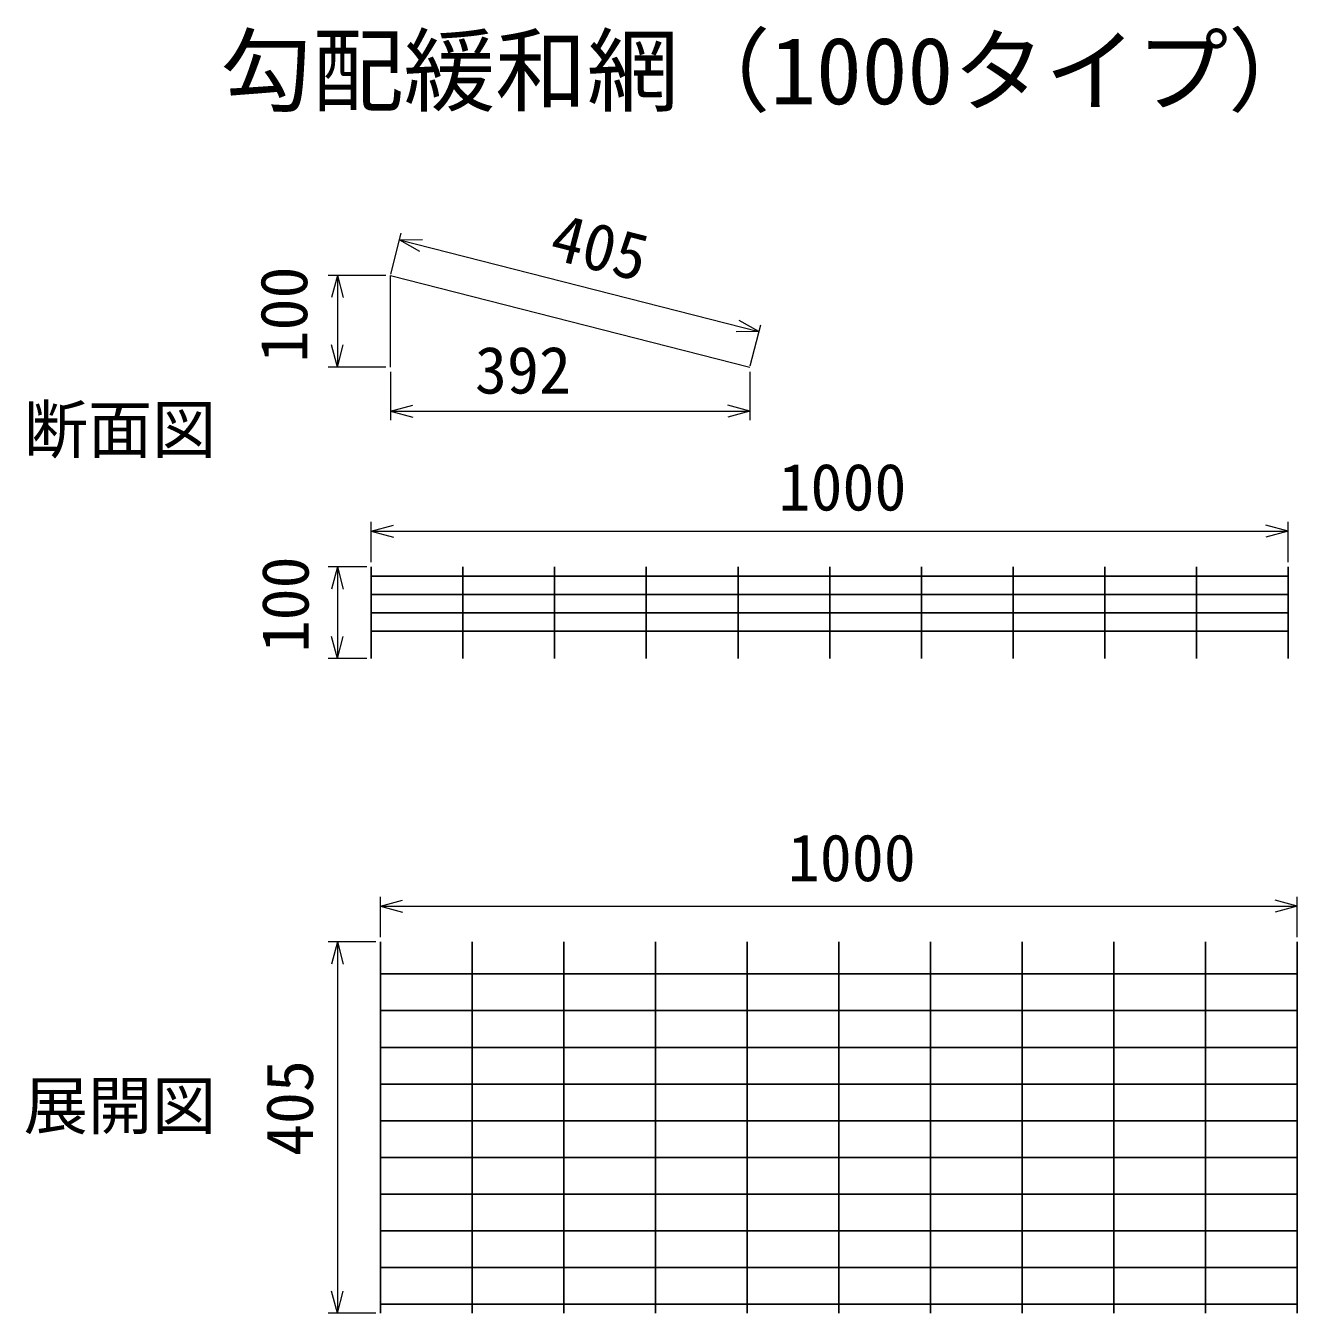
# Model space of a CAD drawing. Units: millimetres, scale not verified, with parts at other scales. Extents: x 400 to 16400, y 400 to 11650.
# Drawn here: x 10043 to 12817, y 2870 to 5678 of the extents above; entities that cross this region are included whole.
import ezdxf
from ezdxf.enums import TextEntityAlignment as Align

# ---------------------------------------------------------------- set-up
doc = ezdxf.new("R2010")
doc.units = ezdxf.units.MM
doc.header["$LTSCALE"] = 40
doc.layers.add('C-STR', color=1, linetype='Continuous', lineweight=25)
doc.layers.add('C-STR-DIM', color=1, linetype='Continuous', lineweight=13)
doc.layers.add('C-TTL-TXT', color=7, linetype='Continuous')
doc.styles.add('ＭＳ ゴシック', font='')
doc.styles.get('ＭＳ ゴシック').set_extended_font_data('MS Gothic')

msp = doc.modelspace()

# ---------------------------------------------------------------- linework, layer by layer
at = {"layer": 'C-STR', "color": 6}
for p, q in [((10796.78, 4497.87), (10796.78, 4297.87)), ((10996.78, 4497.87), (10996.78, 4297.87)), ((11196.78, 4497.87), (11196.78, 4297.87)), ((11396.78, 4497.87), (11396.78, 4297.87)), ((11596.78, 4497.87), (11596.78, 4297.87)), ((11796.78, 4497.87), (11796.78, 4297.87)), ((11996.78, 4497.87), (11996.78, 4297.87)), ((12196.78, 4497.87), (12196.78, 4297.87)), ((12396.78, 4497.87), (12396.78, 4297.87)), ((12596.78, 4497.87), (12596.78, 4297.87)), ((12796.78, 4497.87), (12796.78, 4297.87)), ((10796.78, 4477.87), (12796.78, 4477.87)), ((10796.78, 4437.87), (12796.78, 4437.87)), ((10796.78, 4397.87), (12796.78, 4397.87)), ((10796.78, 4357.87), (12796.78, 4357.87)), ((10816.78, 3679.91), (10816.78, 2869.91)), ((11016.78, 3679.91), (11016.78, 2869.91)), ((11216.78, 3679.91), (11216.78, 2869.91)), ((11416.78, 3679.91), (11416.78, 2869.91)), ((11616.78, 3679.91), (11616.78, 2869.91)), ((11816.78, 3679.91), (11816.78, 2869.91)), ((12016.78, 3679.91), (12016.78, 2869.91)), ((12216.78, 3679.91), (12216.78, 2869.91)), ((12416.78, 3679.91), (12416.78, 2869.91)), ((12616.78, 3679.91), (12616.78, 2869.91)), ((12816.78, 3679.91), (12816.78, 2869.91)), ((10816.78, 3609.91), (12816.78, 3609.91)), ((10816.78, 3529.91), (12816.78, 3529.91)), ((10816.78, 3449.91), (12816.78, 3449.91)), ((10816.78, 3369.91), (12816.78, 3369.91)), ((10816.78, 3289.91), (12816.78, 3289.91)), ((10816.78, 3209.91), (12816.78, 3209.91)), ((10816.78, 3129.91), (12816.78, 3129.91)), ((10816.78, 3049.91), (12816.78, 3049.91)), ((10816.78, 2969.91), (12816.78, 2969.91)), ((10840.78, 2889.91), (10816.78, 2889.91)), ((10816.78, 2889.91), (12816.78, 2889.91))]:
    msp.add_line(p, q, dxfattribs=at)
at = {"layer": 'C-STR-DIM'}
for p, q in [((10839.52, 5136.44), (10862.25, 5225.56)), ((10858.55, 5211.03), (10908.54, 5211.63)), ((10858.55, 5211.03), (10902.14, 5186.55)), ((10858.55, 5211.03), (11642.55, 5011.03)), ((10828.78, 5133.53), (10702.78, 5133.53)), ((10722.78, 5133.53), (10709.84, 5085.24)), ((10722.78, 5133.53), (10735.72, 5085.24)), ((10722.78, 5133.53), (10722.78, 4933.53)), ((11642.55, 5011.03), (11598.95, 5035.51)), ((11642.55, 5011.03), (11592.55, 5010.43)), ((11623.52, 4936.44), (11646.26, 5025.57)), ((10722.78, 4933.53), (10709.84, 4981.83)), ((10722.78, 4933.53), (10735.72, 4981.83)), ((10828.78, 4933.53), (10702.78, 4933.53)), ((10838.78, 4923.53), (10838.78, 4817.53)), ((11622.78, 4923.53), (11622.78, 4817.53)), ((10838.78, 4837.53), (10887.07, 4850.48)), ((10838.78, 4837.53), (10887.07, 4824.59)), ((10838.78, 4837.53), (11622.78, 4837.53)), ((11622.78, 4837.53), (11574.48, 4850.48)), ((11622.78, 4837.53), (11574.48, 4824.59)), ((10796.78, 4507.87), (10796.78, 4595.87)), ((10796.78, 4575.87), (10845.07, 4588.82)), ((12796.78, 4575.87), (12748.48, 4588.82)), ((12796.78, 4507.87), (12796.78, 4595.87)), ((10796.78, 4575.87), (10845.07, 4562.93)), ((10796.78, 4575.87), (12796.78, 4575.87)), ((12796.78, 4575.87), (12748.48, 4562.93)), ((10786.78, 4497.87), (10702.78, 4497.87)), ((10722.78, 4497.87), (10709.84, 4449.58)), ((10722.78, 4497.87), (10735.72, 4449.58)), ((10722.78, 4497.87), (10722.78, 4297.87)), ((10722.78, 4297.87), (10709.84, 4346.17)), ((10722.78, 4297.87), (10735.72, 4346.17)), ((10786.78, 4297.87), (10702.78, 4297.87)), ((10816.78, 3689.91), (10816.78, 3777.91)), ((10816.78, 3757.91), (10865.07, 3770.85)), ((12816.78, 3757.91), (12768.48, 3770.85)), ((12816.78, 3689.91), (12816.78, 3777.91)), ((10816.78, 3757.91), (10865.07, 3744.97)), ((10816.78, 3757.91), (12816.78, 3757.91)), ((12816.78, 3757.91), (12768.48, 3744.97)), ((10806.78, 3679.91), (10702.78, 3679.91)), ((10722.78, 3679.91), (10709.84, 3631.62)), ((10722.78, 3679.91), (10735.72, 3631.62)), ((10722.78, 3679.91), (10722.78, 2869.91)), ((10722.78, 2869.91), (10709.84, 2918.21)), ((10722.78, 2869.91), (10735.72, 2918.21)), ((10806.78, 2869.91), (10702.78, 2869.91))]:
    msp.add_line(p, q, dxfattribs=at)
at = {"layer": 'C-STR-DIM', "color": 6}
for p, q in [((10838.78, 4933.53), (10838.78, 5133.53)), ((10838.78, 5133.53), (11622.78, 4933.53))]:
    msp.add_line(p, q, dxfattribs=at)

# ---------------------------------------------------------------- texts
at = {"layer": 'C-STR', "color": 7, "style": 'ＭＳ ゴシック'}
for s, p in [('断面図', (10038.63, 4715.64)), ('展開図', (10038.63, 3240.76))]:
    msp.add_text(s, height=102.6, dxfattribs=at).set_placement(p, align=Align.BOTTOM_LEFT)
at = {"layer": 'C-STR-DIM', "color": 7, "style": 'ＭＳ ゴシック'}
for s, rotation, p in [('405', 345.689, (11173.38, 5141.65)), ('100', 90, (10687.84, 4943.7)), ('100', 90, (10690.91, 4311.35)), ('405', 90, (10700.32, 3212.71))]:
    msp.add_text(s, height=102.6, rotation=rotation, dxfattribs=at).set_placement(p, align=Align.BOTTOM_LEFT)
for s, p in [('392', (11022.95, 4845.04)), ('1000', (11684.97, 4590.02)), ('1000', (11705.36, 3781.52))]:
    msp.add_text(s, height=102.6, dxfattribs=at).set_placement(p, align=Align.BOTTOM_LEFT)
at = {"layer": 'C-TTL-TXT', "style": 'ＭＳ ゴシック'}
msp.add_text('勾配緩和網（1000タイプ）', height=146.6, dxfattribs=at).set_placement((10467.5, 5462.99), align=Align.BOTTOM_LEFT)

doc.saveas('drawing.dxf')
